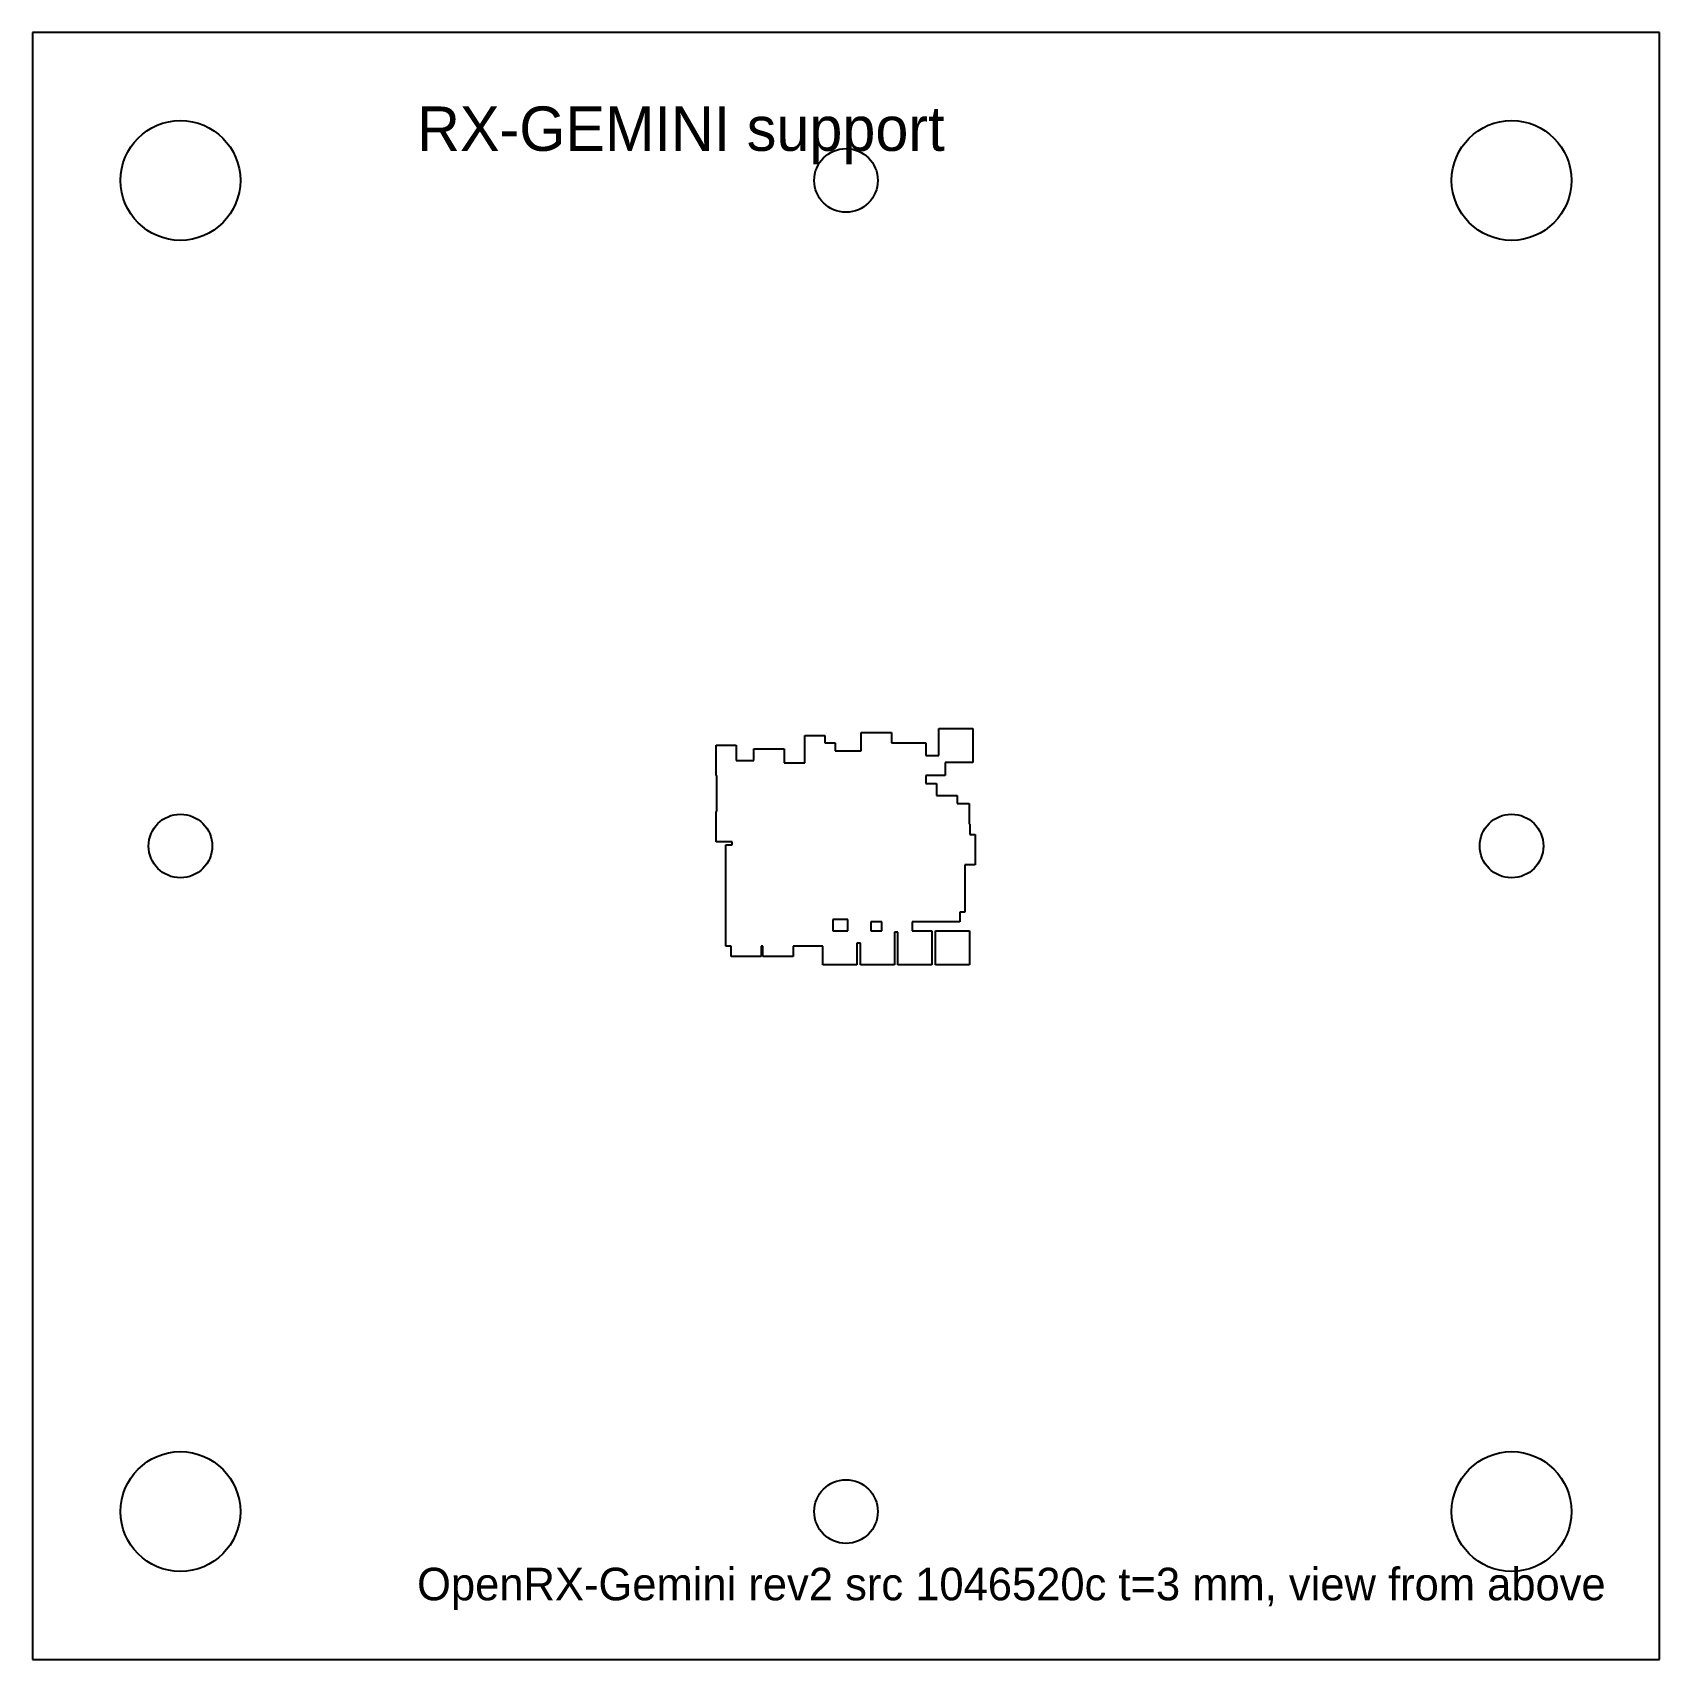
# Model space of a CAD drawing. Header units: millimetres. Extents: x -55 to 55, y -55 to 55.
import ezdxf

# ---------------------------------------------------------------- set-up
doc = ezdxf.new("R2010")
doc.units = ezdxf.units.MM

msp = doc.modelspace()

# ---------------------------------------------------------------- linework, layer by layer
at = {"layer": 'CUT'}
for p, q in [((55, 55), (-55, 55)), ((-55, 55), (-55, -55)), ((55, -55), (55, 55)), ((6.285, 6.125), (6.285, 7.935)), ((6.285, 7.935), (8.585, 7.935)), ((8.585, 7.935), (8.585, 5.635)), ((-8.775, 4.775), (-8.775, 6.825)), ((-8.775, 6.825), (-7.425, 6.825)), ((-7.425, 6.825), (-7.425, 5.775)), ((-2.775, 5.625), (-2.775, 7.475)), ((-2.775, 7.475), (-1.425, 7.475)), ((-1.425, 7.475), (-1.425, 6.975)), ((-1.425, 6.975), (-0.725, 6.975)), ((-0.725, 6.975), (-0.725, 6.425)), ((1.025, 6.425), (1.025, 7.675)), ((1.025, 7.675), (3.075, 7.675)), ((3.075, 7.675), (3.075, 6.975)), ((3.075, 6.975), (5.395, 6.975)), ((5.395, 6.975), (5.395, 6.125)), ((-7.425, 5.775), (-6.225, 5.775)), ((-6.225, 5.775), (-6.225, 6.575)), ((-6.225, 6.575), (-4.175, 6.575)), ((-4.175, 6.575), (-4.175, 5.625)), ((-4.175, 5.625), (-2.775, 5.625)), ((-0.725, 6.425), (1.025, 6.425)), ((5.395, 6.125), (6.285, 6.125)), ((8.585, 5.635), (6.695, 5.635)), ((6.695, 5.635), (6.695, 4.775)), ((-8.725, 4.775), (-8.775, 4.775)), ((-8.725, 2.325), (-8.725, 4.775)), ((6.695, 4.775), (5.395, 4.775)), ((5.395, 4.775), (5.395, 4.225)), ((5.395, 4.225), (6.125, 4.225)), ((6.125, 4.225), (6.125, 3.425)), ((6.125, 3.425), (7.525, 3.425)), ((7.525, 3.425), (7.525, 2.875)), ((-8.775, 0.275), (-8.775, 2.325)), ((-8.775, 2.325), (-8.725, 2.325)), ((7.525, 2.875), (8.325, 2.875)), ((8.325, 2.875), (8.325, 1.475)), ((8.325, 1.475), (8.375, 1.475)), ((8.375, 1.475), (8.375, 0.775)), ((-7.69, 0.275), (-8.775, 0.275)), ((-8.125, -6.775), (-8.125, 0.075)), ((-8.125, 0.075), (-7.69, 0.075)), ((-7.69, 0.075), (-7.69, 0.275)), ((8.375, 0.775), (8.725, 0.775)), ((8.725, 0.775), (8.725, 0.075)), ((8.725, 0.075), (8.725, -1.275)), ((8.725, -1.275), (8.025, -1.275)), ((8.025, -1.275), (8.025, -3.075)), ((8.025, -3.075), (8.025, -4.475)), ((0.075, -4.975), (-0.9, -4.975)), ((-0.9, -4.975), (-0.9, -5.725)), ((0.115, -4.975), (0.075, -4.975)), ((0.115, -5.725), (0.115, -4.975)), ((2.425, -5.125), (1.685, -5.125)), ((1.685, -5.125), (1.685, -5.725)), ((2.425, -5.725), (2.425, -5.125)), ((7.7, -5.125), (4.475, -5.125)), ((4.475, -5.125), (4.475, -5.725)), ((8.025, -4.475), (7.7, -4.475)), ((7.7, -4.475), (7.7, -5.125)), ((-0.9, -5.725), (0.115, -5.725)), ((0.97, -6.575), (0.73, -6.575)), ((0.73, -6.575), (0.73, -8.025)), ((0.97, -8.025), (0.97, -6.575)), ((1.685, -5.725), (2.425, -5.725)), ((3.51, -5.825), (3.27, -5.825)), ((3.27, -5.825), (3.27, -8.025)), ((3.51, -8.025), (3.51, -5.825)), ((4.475, -5.725), (5.81, -5.725)), ((5.81, -5.725), (5.81, -8.025)), ((6.05, -8.025), (6.05, -5.725)), ((6.05, -5.725), (8.35, -5.725)), ((8.35, -5.725), (8.35, -8.025)), ((-7.775, -6.775), (-8.125, -6.775)), ((-7.775, -7.475), (-7.775, -6.775)), ((-5.725, -7.475), (-7.775, -7.475)), ((-5.625, -6.775), (-5.725, -6.775)), ((-5.725, -6.775), (-5.725, -7.475)), ((-5.625, -7.475), (-5.625, -6.775)), ((-3.575, -7.475), (-5.625, -7.475)), ((-1.57, -6.775), (-3.575, -6.775)), ((-3.575, -6.775), (-3.575, -7.475)), ((-1.57, -8.025), (-1.57, -6.775)), ((0.73, -8.025), (-1.57, -8.025)), ((3.27, -8.025), (0.97, -8.025)), ((5.81, -8.025), (3.51, -8.025)), ((8.35, -8.025), (6.05, -8.025)), ((-55, -55), (55, -55))]:
    msp.add_line(p, q, dxfattribs=at)
for centre, radius in [((-45, 45), 4.05), ((45, 45), 4.05), ((0, 45), 2.15), ((-45, 0), 2.15), ((45, 0), 2.15), ((-45, -45), 4.05), ((45, -45), 4.05), ((0, -45), 2.15)]:
    msp.add_circle(centre, radius, dxfattribs=at)

# ---------------------------------------------------------------- texts
at = {"layer": 'ENGRAVE'}
for s, height, p in [('RX-GEMINI support', 3, (-29, 47)), ('OpenRX-Gemini rev2 src 1046520c t=3 mm, view from above', 2.2, (-29, -51))]:
    msp.add_text(s, height=height, dxfattribs=at).set_placement(p)

doc.saveas('drawing.dxf')
